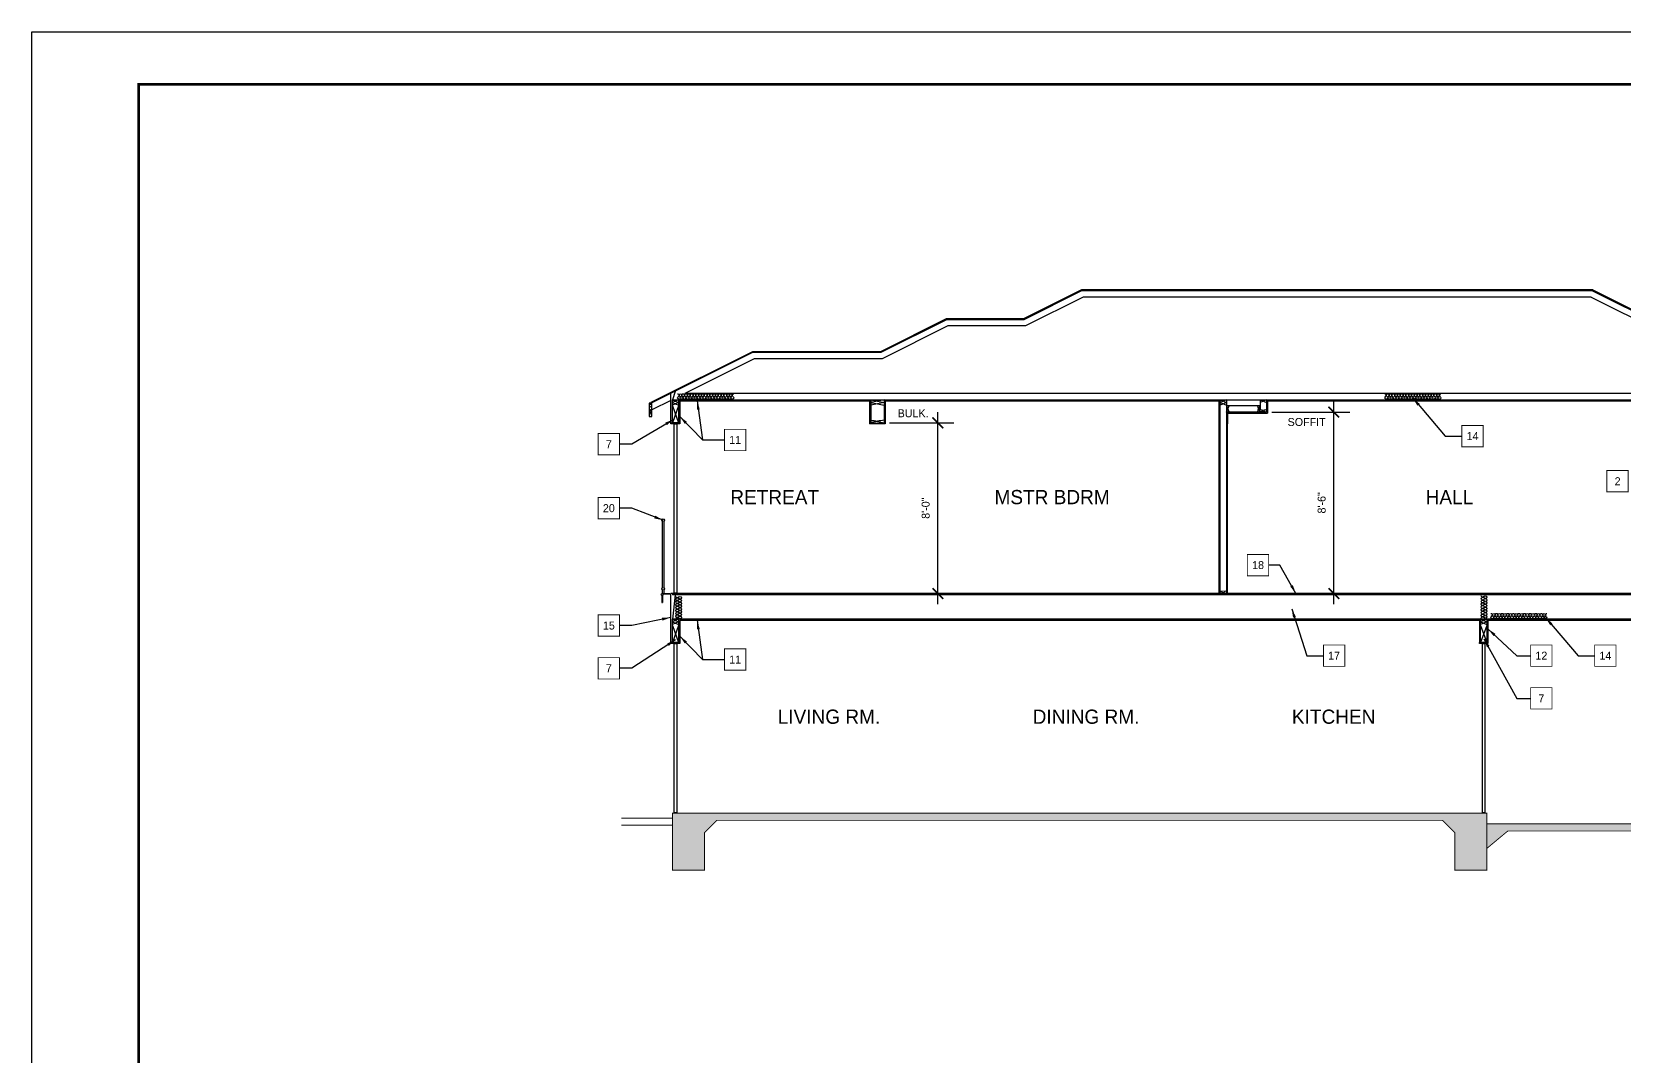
# Model space of a CAD drawing. Extents: x -1728 to 0, y -1152 to 0.
# Drawn here: x -1728 to -833, y -576 to 0 of the extents above; entities that cross this region are included whole.
import ezdxf

# ---------------------------------------------------------------- set-up
doc = ezdxf.new("R2010")
doc.units = 0
doc.header["$LTSCALE"] = 48
doc.header["$MEASUREMENT"] = 0
doc.header["$PDMODE"] = 3
doc.header["$PDSIZE"] = -2
doc.layers.get('0').update_dxf_attribs({"linetype": 'CONTINUOUS'})
doc.layers.get('DEFPOINTS').update_dxf_attribs({"linetype": 'CONTINUOUS'})
doc.layers.add('24X36TB', color=7, linetype='CONTINUOUS', lineweight=30)
for name, color, linetype in [('A-DIM', 1, 'CONTINUOUS'), ('A-HATCH', 40, 'CONTINUOUS'), ('A-SECT', 7, 'CONTINUOUS'), ('A-SECT SLAB', 123, 'CONTINUOUS'), ('A-SECT WALLS', 7, 'CONTINUOUS'), ('A-SYMTEXT', 2, 'CONTINUOUS'), ('A-TEXT', 3, 'CONTINUOUS')]:
    doc.layers.add(name, color=color, linetype=linetype)
doc.styles.get("Standard").update_dxf_attribs({"font": 'ERASMD.TTF', "height": 4.5})
doc.dimstyles.new('ARCHITECTURE', dxfattribs={"dimscale": 48, "dimtxt": 0.18, "dimasz": 0.125, "dimexe": 0.1875, "dimexo": 0.0625, "dimgap": 0.09375, "dimtad": 1, "dimdec": 4, "dimzin": 3, "dimdsep": 46, "dimlunit": 4, "dimtxsty": 'Standard', "dimblk1": 'ARCHTICK', "dimblk2": 'ARCHTICK', "dimsah": 1, "dimcen": 0.09375, "dimdle": 0.125, "dimclrd": 1, "dimclre": 1, "dimclrt": 3, "dimadec": 0, "dimazin": 0, "dimtfac": 1, "dimtdec": 4, "dimtofl": 0, "dimtmove": 2, "dimatfit": 3, "dimldrblk": 'ARCHTICK', "dimfxl": 1, "dimfrac": 2, "dimtolj": 1, "dimtzin": 0, "dimarcsym": 0})
doc.dimstyles.new('ARROW', dxfattribs={"dimscale": 48, "dimtxt": 0.125, "dimasz": 5, "dimexe": 0.1875, "dimexo": 0.0625, "dimgap": 0.09375, "dimtad": 1, "dimjust": 2, "dimdec": 4, "dimzin": 3, "dimdsep": 46, "dimlunit": 4, "dimtxsty": 'Standard', "dimcen": 0.09375, "dimdle": 0.125, "dimclrt": 255, "dimadec": 0, "dimazin": 0, "dimtfac": 1, "dimtdec": 4, "dimtofl": 0, "dimtmove": 2, "dimatfit": 3, "dimfxl": 1, "dimfrac": 2, "dimtolj": 1, "dimtzin": 0, "dimarcsym": 0})

# ---------------------------------------------------------------- blocks, each defined once
blk = doc.blocks.new('A$C06A91398')
at = {"layer": '24X36TB'}
blk.add_lwpolyline([(-1115.88, 1085.14), (612.12, 1085.14), (612.12, -66.86), (-1115.88, -66.86)], close=True, dxfattribs=at)
at = {"layer": '24X36TB', "const_width": 1.5}
blk.add_lwpolyline([(420.62, -37.36), (420.62, 1055.64), (-1055.88, 1055.64), (-1055.88, -37.36)], close=True, dxfattribs=at)
blk = doc.blocks.new('A$C55AC4CED')
at = {"layer": 'A-SECT WALLS', "color": 1}
for p, q in [((-3.5, 0), (0, -1.5)), ((0, 0), (-3.5, -1.5))]:
    blk.add_line(p, q, dxfattribs=at)
at = {"layer": 'A-SECT WALLS', "color": 1, "const_width": 0.05}
blk.add_lwpolyline([(-3.5, 0), (0, 0), (0, -1.5), (-3.5, -1.5)], close=True, dxfattribs=at)
blk = doc.blocks.new('A$C44A25B88')
at = {"layer": 'A-SECT WALLS', "color": 1, "const_width": 0.05}
blk.add_lwpolyline([(0, 0), (0, 3.91), (-1.5, 4.66), (-1.5, 0), (0, 0)], dxfattribs=at)
at = {"layer": 'A-SECT WALLS', "color": 1}
blk.add_lwpolyline([(-1.5, 4.66), (0, 0)], dxfattribs=at)
blk = doc.blocks.new('A$C207C6C04')
at = {"layer": 'A-SECT WALLS', "color": 1}
for p, q in [((0, 1.5), (7.5, 0)), ((7.5, 1.5), (0, 0))]:
    blk.add_line(p, q, dxfattribs=at)
at = {"layer": 'A-SECT WALLS', "color": 1, "const_width": 0.05}
blk.add_lwpolyline([(0, 1.5), (7.5, 1.5), (7.5, 0), (0, 0)], close=True, dxfattribs=at)
blk = doc.blocks.new('_ARCHTICK')
at = {"color": 0, "linetype": 'ByBlock', "const_width": 0.15}
blk.add_lwpolyline([(-0.5, -0.5), (0.5, 0.5)], dxfattribs=at)
blk = doc.blocks.new('*D20')
at = {"layer": 'A-DIM', "color": 1, "lineweight": -2, "transparency": 16777216}
for p, q in [((-1030.77, -213.86), (-986.86, -213.86)), ((-995.86, -321.86), (-995.86, -207.86)), ((-997.33, -315.86), (-986.86, -315.86))]:
    blk.add_line(p, q, dxfattribs=at)
at = {"layer": 'DEFPOINTS', "color": 0, "transparency": 16777216}
for p in [(-1033.77, -213.86), (-995.86, -213.86), (-1000.33, -315.86)]:
    blk.add_point(p, dxfattribs=at)
at = {"layer": 'A-DIM', "color": 1, "lineweight": -2, "transparency": 16777216, "xscale": 6, "yscale": 6, "zscale": 6}
for p, rotation in [((-995.86, -213.86), 90), ((-995.86, -315.86), 270)]:
    blk.add_blockref('_ARCHTICK', p, dxfattribs=dict(at, rotation=rotation))
at = {"layer": 'A-DIM', "color": 3, "transparency": 16777216, "insert": (-1002.68, -264.86), "char_height": 4.5, "attachment_point": 5, "rotation": 90}
blk.add_mtext('\\A1;8\'-6"', dxfattribs=at)
blk = doc.blocks.new('*D21')
at = {"layer": 'A-DIM', "color": 1, "lineweight": -2, "transparency": 16777216}
for p, q in [((-1218.52, -321.86), (-1218.52, -213.86)), ((-1245.77, -219.86), (-1209.52, -219.86)), ((-1232.53, -315.86), (-1209.52, -315.86))]:
    blk.add_line(p, q, dxfattribs=at)
at = {"layer": 'DEFPOINTS', "color": 0, "transparency": 16777216}
for p in [(-1248.77, -219.86), (-1218.52, -219.86), (-1235.53, -315.86)]:
    blk.add_point(p, dxfattribs=at)
at = {"layer": 'A-DIM', "color": 1, "lineweight": -2, "transparency": 16777216, "xscale": 6, "yscale": 6, "zscale": 6}
for p, rotation in [((-1218.52, -219.86), 90), ((-1218.52, -315.86), 270)]:
    blk.add_blockref('_ARCHTICK', p, dxfattribs=dict(at, rotation=rotation))
at = {"layer": 'A-DIM', "color": 3, "transparency": 16777216, "insert": (-1225.35, -267.86), "char_height": 4.5, "attachment_point": 5, "rotation": 90}
blk.add_mtext('\\A1;8\'-0"', dxfattribs=at)
blk = doc.blocks.new('INSUL')
for p, q in [((0.060181, 0.087308), (0.189161, -0.086543)), ((0.439819, 0.087308), (0.310839, -0.086543)), ((0.560181, 0.087308), (0.689161, -0.086543)), ((0.939819, 0.087308), (0.810839, -0.086543))]:
    blk.add_line(p, q)
for centre, start, end in [((0.25, 0.25), 319.400378, 220.599622), ((0.75, 0.25), 319.400378, 220.599622), ((0, -0.25), 270, 40.830715), ((0.5, -0.25), 139.169285, 40.830715), ((1, -0.25), 139.169285, 270)]:
    blk.add_arc(centre, 0.25, start, end)

msp = doc.modelspace()

# ---------------------------------------------------------------- hatches: boundary and pattern name
at = {"layer": 'A-HATCH'}
h = msp.add_hatch(dxfattribs=at)
h.set_pattern_fill('AR-CONC,_O', color=256)
h.set_pattern_definition([(50, (0, 0), (7.172602, -0.627521), [0.75, -8.25]), (355, (0, 0), (-1.387513, 7.52192), [0.6, -6.6]), (100.4514, (0.598, -0.052), (5.785094, 6.894395), [0.637402, -7.01142]), (46.1842, (0, 2), (10.67241, -1.65519), [1.125, -12.375]), (96.6356, (0.889, 1.862), (9.34663, 9.74118), [0.9561, -10.51713]), (351.1842, (0, 2), (9.34662, 9.74119), [0.9, -9.9]), (21, (1, 1.5), (5.96907, -4.02619), [0.75, -8.25]), (326, (1, 1.5), (2.433153, 7.2515), [0.6, -6.6]), (71.4514, (1.4974, 1.1645), (8.402226, 3.225305), [0.637402, -7.01142]), (37.5, (0, 0), (0.1215986, 3.3289385), [0, -6.52, 0, -6.7, 0, -6.625]), (7.5, (0, 0), (2.630695, 3.944117), [0, -3.82, 0, -6.37, 0, -2.525]), (327.5, (-2.23, 0), (5.3382244, -0.2255487), [0, -2.5, 0, -7.8, 0, -10.35]), (317.5, (-3.23, 0), (5.831862, 1.00105), [0, -3.25, 0, -5.18, 0, -7.35])])
h.paths.add_polyline_path([(-897.9715, -449.36063), (-694.77217, -449.36063), (-683.77217, -460.36063), (-683.77217, -471.36063), (-665.77217, -471.36063), (-665.77217, -439.36063), (-669.27217, -439.36063), (-671.77217, -439.36063), (-671.77217, -445.36063), (-909.77217, -445.36063), (-909.77217, -459.17036)])
h.paths.add_polyline_path([(-909.77217, -439.36063), (-954.0828, -439.36063), (-1323.46153, -439.36063), (-1367.77217, -439.36063), (-1367.77217, -471.36063), (-1349.77217, -471.36063), (-1349.77217, -450.36063), (-1342.77217, -443.36063), (-1322.96449, -443.36063), (-954.57984, -443.36063), (-934.77217, -443.36063), (-927.77217, -450.36063), (-927.77217, -471.36063), (-909.77217, -471.36063)])

# ---------------------------------------------------------------- linework, layer by layer
at = {"layer": 'A-SECT'}
for p, q in [((-1137.78306, -145.14394), (-1170.26127, -161.38304)), ((-1137.66503, -145.64394), (-1170.14323, -161.88304)), ((-1136.83879, -149.14394), (-1169.317, -165.38304)), ((-850.26127, -145.14394), (-1137.78306, -145.14394)), ((-850.3793, -145.64394), (-1137.66503, -145.64394)), ((-851.20554, -149.14394), (-1136.83879, -149.14394)), ((-851.20554, -149.14394), (-777.72734, -185.88304)), ((-850.3793, -145.64394), (-776.9011, -182.38304)), ((-850.26127, -145.14394), (-776.78306, -181.88304)), ((-1213.76127, -161.38304), (-1250.78306, -179.89394)), ((-1213.64323, -161.88304), (-1250.66503, -180.39394)), ((-1212.817, -165.38304), (-1249.83879, -183.89394)), ((-1170.26127, -161.38304), (-1213.76127, -161.38304)), ((-1170.14323, -161.88304), (-1213.64323, -161.88304)), ((-1169.317, -165.38304), (-1212.817, -165.38304)), ((-1322.78306, -179.89394), (-1379.87774, -208.44128)), ((-1322.66503, -180.39394), (-1379.65413, -208.88849)), ((-1321.83879, -183.89394), (-1360.77217, -203.36063)), ((-1250.78306, -179.89394), (-1322.78306, -179.89394)), ((-1250.66503, -180.39394), (-1322.66503, -180.39394)), ((-1249.83879, -183.89394), (-1321.83879, -183.89394)), ((-1368.64717, -219.86063), (-1368.64717, -203.38501)), ((-672.77217, -203.36063), (-1360.77217, -203.36063)), ((-1379.65413, -208.88849), (-1379.87774, -208.44128)), ((-1368.64717, -207.29813), (-1379.27217, -212.61063)), ((-1367.77217, -206.86063), (-665.77217, -206.86063)), ((-1363.64717, -207.48563), (-1256.89717, -207.48563)), ((-1363.64717, -207.48563), (-1363.64717, -220.36063)), ((-1256.89717, -207.48563), (-1256.89717, -220.48563)), ((-1256.27217, -206.86063), (-1256.27217, -219.86063)), ((-1248.77217, -206.86063), (-1248.77217, -219.86063)), ((-1248.14717, -207.48563), (-1060.39717, -207.48563)), ((-1248.14717, -207.48563), (-1248.14717, -220.48563)), ((-1060.39717, -207.48563), (-1060.39717, -220.36063)), ((-1060.39717, -315.86063), (-1060.39717, -207.48563)), ((-1037.27217, -210.36063), (-1056.27217, -210.36063)), ((-1033.77217, -213.86063), (-1056.27217, -213.86063)), ((-1055.64717, -214.48563), (-1055.64717, -220.36063)), ((-1055.64717, -214.48563), (-1033.14717, -214.48563)), ((-1055.64717, -315.86063), (-1055.64717, -214.48563)), ((-1037.27217, -206.86063), (-1037.27217, -210.36063)), ((-1037.27217, -210.36063), (-1037.27217, -212.36063)), ((-1033.77217, -206.86063), (-1033.77217, -213.86063)), ((-1033.14717, -207.48563), (-805.39717, -207.48563)), ((-1033.14717, -207.48563), (-1033.14717, -214.48563)), ((-1248.14717, -220.48563), (-1256.89717, -220.48563)), ((-1373.52217, -275.16965), (-1373.52217, -312.60293)), ((-1372.52217, -275.16965), (-1372.52217, -312.60293)), ((-1373.64717, -316.87971), (-1373.64717, -320.89268)), ((-1373.64717, -320.89268), (-1373.39717, -320.89268)), ((-1373.57523, -315.89268), (-1369.14717, -315.89268)), ((-1373.52217, -313.72096), (-1373.52217, -315.89268)), ((-1373.39717, -316.87971), (-1373.39717, -320.89268)), ((-1373.18722, -316.01768), (-1369.14717, -316.01768)), ((-1372.52217, -313.72096), (-1372.52217, -315.89268)), ((-1369.14717, -316.01768), (-1369.14717, -315.89268)), ((-1368.64717, -343.86063), (-1368.64717, -315.86063)), ((-1367.77217, -315.86063), (-1368.64717, -315.86063)), ((-665.77217, -315.86063), (-1367.77217, -315.86063)), ((-1367.77217, -315.86063), (-1367.77217, -316.61063)), ((-665.77217, -316.61063), (-1367.77217, -316.61063)), ((-665.77217, -330.36063), (-1367.77217, -330.36063)), ((-1363.64717, -330.98563), (-1363.64717, -343.86063)), ((-913.89717, -330.98563), (-1363.64717, -330.98563)), ((-913.89717, -330.98563), (-913.89717, -343.86063)), ((-909.14717, -330.98563), (-909.14717, -343.86063)), ((-669.89717, -330.98563), (-909.14717, -330.98563))]:
    msp.add_line(p, q, dxfattribs=at)
for points in [[(-1379.27217, -208.88849), (-1380.77217, -208.88849), (-1380.77217, -216.38849), (-1379.27217, -216.38849)], [(-1368.64717, -219.86063), (-1363.64717, -219.86063), (-1363.64717, -220.36063), (-1368.64717, -220.36063)], [(-1365.33467, -315.61763), (-1366.70967, -315.61763), (-1366.70967, -220.38156), (-1365.33467, -220.38156)], [(-1368.64717, -343.36063), (-1363.64717, -343.36063), (-1363.64717, -343.86063), (-1368.64717, -343.86063)], [(-1365.33467, -439.11763), (-1366.70967, -439.11763), (-1366.70967, -343.88156), (-1365.33467, -343.88156)], [(-913.89717, -343.36063), (-909.14717, -343.36063), (-909.14717, -343.86063), (-913.89717, -343.86063)], [(-910.83467, -439.11763), (-912.20967, -439.11763), (-912.20967, -343.88156), (-910.83467, -343.88156)]]:
    msp.add_lwpolyline(points, close=True, dxfattribs=at)
for centre, radius in [((-1373.02217, -274.61063), 0.75), ((-1373.02217, -313.16194), 0.75), ((-1373.52217, -316.39268), 0.50281)]:
    msp.add_circle(centre, radius, dxfattribs=at)
for points in [[(-1379.27217, -210.37662), (-1379.76091, -209.45586), (-1380.77217, -209.94693)], [(-1379.27217, -211.52757), (-1379.66878, -210.91374), (-1380.77217, -211.28203)], [(-1379.27217, -212.04934), (-1380.77217, -213.18495)], [(-1379.27217, -213.72205), (-1379.60738, -213.26168), (-1380.77217, -214.02898)], [(-1379.27217, -215.17993), (-1379.88373, -213.90621), (-1380.77217, -215.60962)]]:
    msp.add_spline(points, degree=3, dxfattribs=at)
at = {"layer": 'A-SECT SLAB', "const_width": 0.5}
for points in [[(-1367.77217, -442.14842), (-1396.47737, -442.14842)], [(-1367.77217, -446.14842), (-1396.47737, -446.14842)], [(-1322.96449, -443.36063), (-1342.77217, -443.36063), (-1349.77217, -450.36063), (-1349.77217, -471.36063), (-1367.77217, -471.36063), (-1367.77217, -439.36063), (-1323.46153, -439.36063)], [(-1323.46153, -439.36063), (-954.0828, -439.36063)], [(-954.57984, -443.36063), (-1322.96449, -443.36063)], [(-954.57984, -443.36063), (-934.77217, -443.36063), (-927.77217, -450.36063), (-927.77217, -471.36063), (-909.77217, -471.36063), (-909.77217, -439.36063), (-954.0828, -439.36063)], [(-909.77217, -459.17036), (-897.9715, -449.36063), (-694.77217, -449.36063), (-683.77217, -460.36063), (-683.77217, -471.36063), (-665.77217, -471.36063), (-665.77217, -439.36063), (-671.77217, -439.36063), (-671.77217, -445.36063), (-909.77217, -445.36063)]]:
    msp.add_lwpolyline(points, dxfattribs=at)
at = {"layer": 'A-SECT WALLS', "color": 1}
for p, q in [((-1367.77217, -210.36063), (-1364.27217, -219.86063)), ((-1364.27217, -210.36063), (-1367.77217, -219.86063)), ((-1366.27217, -316.61063), (-1367.77217, -330.36063)), ((-1367.77217, -333.86063), (-1364.27217, -343.36063)), ((-1364.27217, -333.86063), (-1367.77217, -343.36063)), ((-913.27217, -333.86063), (-909.77217, -343.36063)), ((-909.77217, -333.86063), (-913.27217, -343.36063))]:
    msp.add_line(p, q, dxfattribs=at)
at = {"layer": 'A-SECT WALLS', "color": 1, "const_width": 0.05}
for points in [[(-1367.77217, -210.36063), (-1364.27217, -210.36063), (-1364.27217, -219.86063), (-1367.77217, -219.86063)], [(-1367.77217, -316.61063), (-1366.27217, -316.61063), (-1366.27217, -330.36063), (-1367.77217, -330.36063)], [(-1367.77217, -333.86063), (-1364.27217, -333.86063), (-1364.27217, -343.36063), (-1367.77217, -343.36063)], [(-913.27217, -333.86063), (-909.77217, -333.86063), (-909.77217, -343.36063), (-913.27217, -343.36063)]]:
    msp.add_lwpolyline(points, close=True, dxfattribs=at)
at = {"layer": 'A-SECT WALLS'}
for points in [[(-1367.77217, -206.86063), (-1364.27217, -206.86063), (-1364.27217, -219.86063), (-1367.77217, -219.86063)], [(-1059.77217, -206.86063), (-1056.27217, -206.86063), (-1056.27217, -315.86063), (-1059.77217, -315.86063)], [(-1367.77217, -330.36063), (-1364.27217, -330.36063), (-1364.27217, -343.36063), (-1367.77217, -343.36063)], [(-913.27217, -330.36063), (-909.77217, -330.36063), (-909.77217, -343.36063), (-913.27217, -343.36063)]]:
    msp.add_lwpolyline(points, close=True, dxfattribs=at)
at = {"layer": 'A-SYMTEXT', "const_width": 0.5}
for points in [[(-1326.50752, -235.49402), (-1338.50752, -235.49402), (-1338.50752, -223.49402), (-1326.50752, -223.49402)], [(-923.83524, -233.30272), (-911.83524, -233.30272), (-911.83524, -221.30272), (-923.83524, -221.30272)], [(-1409.52217, -237.88669), (-1397.52217, -237.88669), (-1397.52217, -225.88669), (-1409.52217, -225.88669)], [(-830.26479, -258.71621), (-842.26479, -258.71621), (-842.26479, -246.71621), (-830.26479, -246.71621)], [(-1409.52217, -273.88669), (-1397.52217, -273.88669), (-1397.52217, -261.88669), (-1409.52217, -261.88669)], [(-1032.45375, -305.87489), (-1044.45375, -305.87489), (-1044.45375, -293.87489), (-1032.45375, -293.87489)], [(-1409.52217, -339.8904), (-1397.52217, -339.8904), (-1397.52217, -327.8904), (-1409.52217, -327.8904)], [(-1326.50752, -358.99402), (-1338.50752, -358.99402), (-1338.50752, -346.99402), (-1326.50752, -346.99402)], [(-1001.69702, -356.80272), (-989.69702, -356.80272), (-989.69702, -344.80272), (-1001.69702, -344.80272)], [(-885.14717, -356.80272), (-873.14717, -356.80272), (-873.14717, -344.80272), (-885.14717, -344.80272)], [(-849.14717, -356.80272), (-837.14717, -356.80272), (-837.14717, -344.80272), (-849.14717, -344.80272)], [(-1409.52217, -363.8904), (-1397.52217, -363.8904), (-1397.52217, -351.8904), (-1409.52217, -351.8904)], [(-885.14717, -380.80272), (-873.14717, -380.80272), (-873.14717, -368.80272), (-885.14717, -368.80272)]]:
    msp.add_lwpolyline(points, close=True, dxfattribs=at)

# ---------------------------------------------------------------- block references
at = {"layer": '24X36TB'}
msp.add_blockref('A$C06A91398', (-612.11644, -1085.14447), dxfattribs=at)
at = {"layer": 'A-SECT', "xscale": -1, "rotation": 359.999999999974}
msp.add_blockref('A$C44A25B88', (-1367.77217, -206.86063), dxfattribs=at)
at = {"layer": 'A-SECT', "yscale": 3.150000000001455, "zscale": 3.15}
for p, xscale, rotation in [((-1364.83055, -205.09579), -3.149999999998314, 179.9999678192501), ((-1361.68055, -205.09579), -3.149999999998314, 179.9999678192501), ((-1358.53055, -205.09579), -3.149999999998314, 179.9999678192501), ((-1355.38055, -205.09579), -3.149999999998314, 179.9999678192501), ((-1352.23055, -205.09579), -3.149999999998314, 179.9999678192501), ((-1349.08055, -205.09579), -3.149999999998314, 179.9999678192501), ((-1345.93055, -205.09579), -3.149999999998314, 179.9999678192501), ((-1342.78055, -205.09579), -3.149999999998314, 179.9999678192501), ((-1339.63055, -205.09579), -3.149999999998314, 179.9999678192501), ((-1336.48055, -205.09579), -3.149999999998314, 179.9999678192501), ((-967.10796, -205.09579), -3.149999999998314, 179.9999678192501), ((-963.95796, -205.09579), -3.149999999998314, 179.9999678192501), ((-960.80796, -205.09579), -3.149999999998314, 179.9999678192501), ((-957.65796, -205.09579), -3.149999999998314, 179.9999678192501), ((-954.50796, -205.09579), -3.149999999998314, 179.9999678192501), ((-951.35796, -205.09579), -3.149999999998314, 179.9999678192501), ((-948.20796, -205.09579), -3.149999999998314, 179.9999678192501), ((-945.05796, -205.09579), -3.149999999998314, 179.9999678192501), ((-941.90796, -205.09579), -3.149999999998314, 179.9999678192501), ((-938.75796, -205.09579), -3.149999999998314, 179.9999678192501), ((-1364.27217, -320.65022), -3.150000000001952, 269.9999678192501), ((-1364.27217, -323.80022), -3.150000000001952, 269.9999678192501), ((-911.41199, -320.30149), -3.150000000001952, 269.9999678192501), ((-911.412, -323.45149), -3.150000000001952, 269.9999678192501), ((-1364.27217, -326.95022), -3.150000000001952, 269.9999678192501), ((-1364.27217, -330.10022), -3.150000000001952, 269.9999678192501), ((-911.412, -326.60149), -3.150000000001952, 269.9999678192501), ((-911.412, -329.75149), -3.150000000001952, 269.9999678192501), ((-907.49595, -328.59579), -3.149999999998314, 179.9999678192501), ((-904.34595, -328.59579), -3.149999999998314, 179.9999678192501), ((-901.19595, -328.59579), -3.149999999998314, 179.9999678192501), ((-898.04595, -328.59579), -3.149999999998314, 179.9999678192501), ((-894.89595, -328.59579), -3.149999999998314, 179.9999678192501), ((-891.74595, -328.59579), -3.149999999998314, 179.9999678192501), ((-888.59595, -328.59579), -3.149999999998314, 179.9999678192501), ((-885.44595, -328.59579), -3.149999999998314, 179.9999678192501), ((-882.29595, -328.59579), -3.149999999998314, 179.9999678192501), ((-879.14595, -328.59579), -3.149999999998314, 179.9999678192501)]:
    msp.add_blockref('INSUL', p, dxfattribs=dict(at, xscale=xscale, rotation=rotation))
at = {"layer": 'A-SECT'}
for p in [(-1256.27217, -208.36063), (-1256.27217, -209.86063), (-1256.27217, -219.86063)]:
    msp.add_blockref('A$C207C6C04', p, dxfattribs=at)
at = {"layer": 'A-SECT WALLS'}
for p in [(-1364.27217, -206.86063), (-1364.27217, -208.36063), (-1056.27217, -206.86063), (-1056.27217, -208.36063), (-1033.77217, -206.86063), (-1033.77217, -212.36063), (-1056.27217, -314.36063), (-1364.27217, -330.36063), (-909.77217, -330.36063), (-1364.27217, -331.86063), (-909.77217, -331.86063)]:
    msp.add_blockref('A$C55AC4CED', p, dxfattribs=at)
at = {"layer": 'A-SECT WALLS', "rotation": 90}
for p in [(-1056.27217, -210.36063), (-1038.77217, -210.36063)]:
    msp.add_blockref('A$C55AC4CED', p, dxfattribs=at)

# ---------------------------------------------------------------- texts
at = {"layer": 'A-SYMTEXT', "color": 3, "char_height": 4.5, "width": 12, "attachment_point": 5}
for s, insert in [('7', (-1403.52217, -231.88669)), ('11', (-1332.50752, -229.49402)), ('14', (-917.83524, -227.30272)), ('2', (-836.26479, -252.71621)), ('20', (-1403.52217, -267.88669)), ('18', (-1038.45375, -299.87489)), ('15', (-1403.52217, -333.8904)), ('17', (-995.69702, -350.80272)), ('12', (-879.14717, -350.80272)), ('14', (-843.14717, -350.80272)), ('7', (-1403.52217, -357.8904)), ('11', (-1332.50752, -352.99402)), ('7', (-879.14717, -374.80272))]:
    msp.add_mtext(s, dxfattribs=dict(at, insert=insert))
at = {"layer": 'A-TEXT'}
for s, insert, char_height, width, attachment_point in [('BULK.', (-1223.7182, -212.23214), 4.5, 31.0252747, 3), ('SOFFIT', (-1000.42676, -217.13254), 4.5, 31.0252747, 3), ('RETREAT', (-1310.27217, -261.67313), 8, 106.75, 5), ('MSTR BDRM', (-1154.27217, -261.67313), 8, 187.75, 5), ('HALL', (-930.83467, -261.67313), 8, 250.875, 5), ('LIVING RM.', (-1279.74063, -385.17313), 8, 237.375, 5), ('DINING RM.', (-1135.18332, -385.17313), 8, 237.375, 5), ('KITCHEN', (-995.9244, -385.17313), 8, 237.375, 5)]:
    msp.add_mtext(s, dxfattribs=dict(at, insert=insert, char_height=char_height, width=width, attachment_point=attachment_point))

# ---------------------------------------------------------------- dimensions: what is measured, and where the dimension line sits
at = {"layer": 'A-DIM', "color": 1}
for base, p1, p2, picture, middle in [((-1218.52369, -219.86063), (-1235.53275, -315.86063), (-1248.77217, -219.86063), '*D21', (-1225.34621, -267.86063)), ((-995.85941, -213.86063), (-1000.32505, -315.86063), (-1033.77217, -213.86063), '*D20', (-1002.68194, -264.86063))]:
    dim = msp.add_linear_dim(base=base, p1=p1, p2=p2, angle=90, dimstyle='ARCHITECTURE', dxfattribs=at)
    dim.commit()
    dim.dimension.update_dxf_attribs({"geometry": picture, "text_midpoint": middle})

# ---------------------------------------------------------------- leaders
at = {"layer": 'A-SYMTEXT', "color": 7, "ltscale": 48}
for points in [[(-951.47153, -205.88329), (-933.21472, -227.30272), (-923.83524, -227.30272)], [(-1353.88686, -207.41952), (-1350.94803, -229.49402), (-1338.50752, -229.49402)], [(-1367.05144, -217.90438), (-1390.65577, -231.88669), (-1397.52217, -231.88669)], [(-1363.64717, -216.32212), (-1350.94803, -229.49402), (-1338.50752, -229.49402)], [(-1373.02217, -274.61063), (-1390.65577, -267.88669), (-1397.52217, -267.88669)], [(-1017.16192, -315.86063), (-1026.2335, -299.87489), (-1032.45375, -299.87489)], [(-1368.64717, -329.24907), (-1390.65577, -333.8904), (-1397.52217, -333.8904)], [(-1353.88686, -330.91952), (-1350.94803, -352.99402), (-1338.50752, -352.99402)], [(-1019.51772, -324.39816), (-1011.0765, -350.80272), (-1001.69702, -350.80272)], [(-876.78346, -329.38329), (-858.52665, -350.80272), (-849.14717, -350.80272)], [(-1363.64717, -339.82212), (-1350.94803, -352.99402), (-1338.50752, -352.99402)], [(-909.14717, -335.74619), (-892.89226, -350.80272), (-885.14717, -350.80272)], [(-1366.05467, -341.86115), (-1390.65577, -357.8904), (-1397.52217, -357.8904)], [(-911.40221, -341.34021), (-892.89226, -374.80272), (-885.14717, -374.80272)]]:
    msp.add_leader(points, dimstyle='ARROW', override={"dimscale": 1}, dxfattribs=at)

doc.saveas('drawing.dxf')
